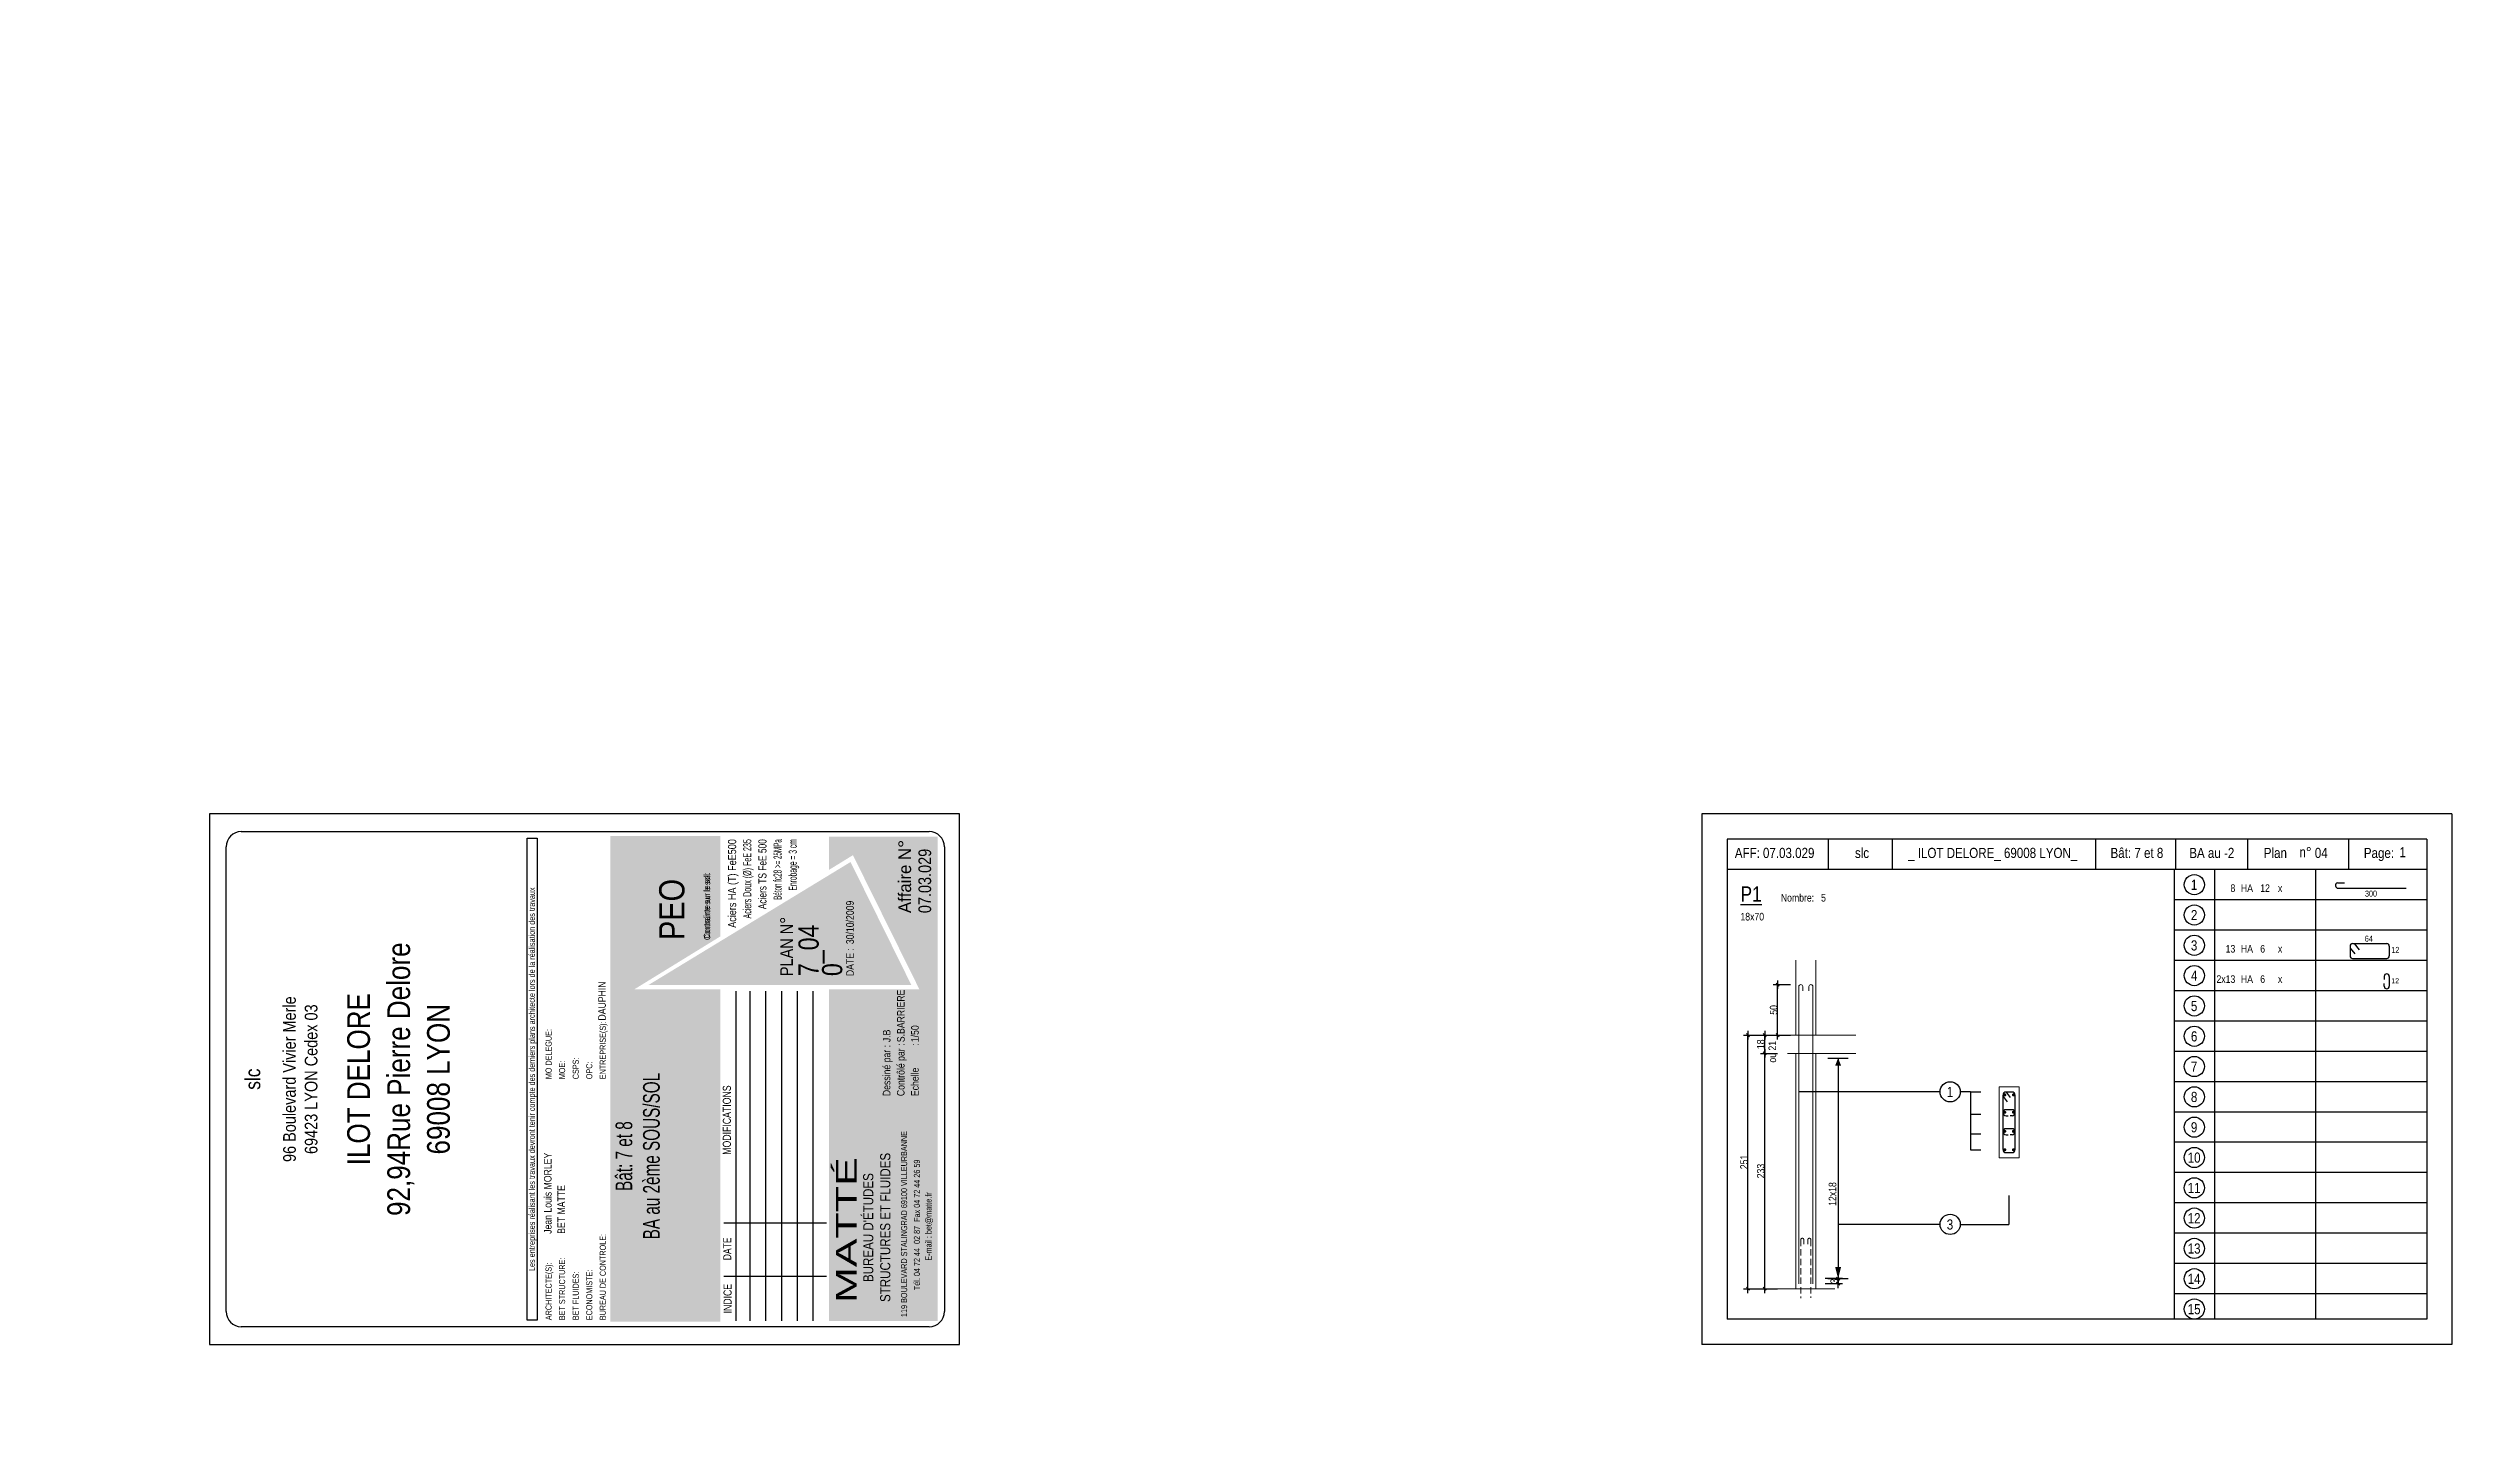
# Model space of a CAD drawing. Header units: metres. Extents: x -9927 to 45032, y -190416 to 12166.
# Drawn here: x -3741 to 1018, y -38443 to -35697 of the extents above; entities that cross this region are included whole.
import ezdxf
from ezdxf.enums import TextEntityAlignment as Align

# ---------------------------------------------------------------- set-up
doc = ezdxf.new("R2010")
doc.units = ezdxf.units.M
doc.header["$PDMODE"] = 65
doc.linetypes.add('CACHE2', pattern=[0.1875, 0.125, -0.0625])
doc.layers.add('01_Cad_1', color=5, linetype='Continuous', lineweight=0)
for name, color, linetype in [('01_cartouche', 7, 'Continuous'), ('01_cote_gen', 4, 'Continuous'), ('01_fenetres', 171, 'Continuous'), ('01_linteaux', 3, 'Continuous'), ('01_poch_murs', 251, 'Continuous'), ('01_sem', 42, 'Continuous'), ('01_texte', 230, 'Continuous'), ('AA_COTES', 2, 'Continuous')]:
    doc.layers.add(name, color=color, linetype=linetype)
doc.styles.add('cartouche', font='ARIALN.TTF', dxfattribs={"width": 0.01})
doc.styles.add('STYLE2', font='ARIALN.TTF')
doc.styles.add('stylemattecart', font='ARIALN.TTF')
doc.dimstyles.new('JB25', dxfattribs={"dimscale": 0.1, "dimtxt": 150, "dimasz": 17, "dimexe": 0.1, "dimexo": 0.1, "dimgap": 0.09, "dimtad": 1, "dimdec": 1, "dimlfac": 0.5, "dimdsep": 46, "dimtxsty": 'STYLE2', "dimblk1": 'BOND_G', "dimblk2": 'BOND_D', "dimsah": 1, "dimcen": 1.5, "dimdle": 0.01, "dimse1": 1, "dimse2": 1, "dimclrd": 4, "dimclre": 2, "dimclrt": 5, "dimadec": 0, "dimazin": 0, "dimtfac": 2.333333, "dimtdec": 1, "dimtix": 1, "dimtmove": 2, "dimatfit": 3, "dimldrblk": 'BOND_G', "dimfxl": 1, "dimtolj": 1, "dimtzin": 0, "dimarcsym": 0})

# ---------------------------------------------------------------- blocks, each defined once
blk = doc.blocks.new('cartouche')
at = {"layer": '01_cartouche', "linetype": 'Continuous'}
h = blk.add_hatch(color=9, dxfattribs=at)
h.dxf.hatch_style = 2
h.paths.add_polyline_path([(201.29, 138.27), (9.04, 138.27), (9.04, 94.77), (140.54, 94.77), (140.54, 128.83), (161.5, 94.77), (201.29, 94.77)])
h.paths.add_polyline_path([(19.8, 134.02), (128.42, 134.02), (128.42, 99.69), (19.8, 99.69)], flags=24)
h.paths.add_polyline_path([(165.21, 118.17), (189.01, 118.17), (189.01, 121.77), (165.21, 121.77)], flags=24)
h.paths.add_polyline_path([(165.06, 121.95), (188.85, 121.95), (188.85, 125.55), (165.06, 125.55)], flags=24)
h.paths.add_polyline_path([(164.75, 124.99), (197.04, 124.99), (197.04, 130.47), (164.75, 130.47)], flags=24)
h.paths.add_polyline_path([(164.75, 129.38), (192.99, 129.38), (192.99, 134.86), (164.75, 134.86)], flags=24)
h = blk.add_hatch(color=1, dxfattribs=at)
h.dxf.hatch_style = 2
h.paths.add_polyline_path([(142.31, 123.14), (142.31, 19.11), (190.98, 43.16)])
h.paths.add_polyline_path([(146.22, 52.87), (171.84, 53.08), (171.77, 60.71), (146.16, 60.49)], flags=24)
h.paths.add_polyline_path([(144.69, 40.51), (195.97, 40.77), (195.9, 53.02), (144.63, 52.76)], flags=9)
h = blk.add_hatch(color=8, dxfattribs=at)
h.dxf.hatch_style = 2
h.paths.add_polyline_path([(201, 51.7), (187.86, 51.7), (193.68, 42.22), (140.58, 15.92), (140.58, 51.7), (9.32, 51.7), (9.32, 8.73), (201, 8.73)])
h.paths.add_polyline_path([(169.59, 17.82), (198.01, 17.82), (198.01, 25.58), (169.59, 25.58)], flags=24)
h.paths.add_polyline_path([(10.14, 40.21), (82.44, 40.21), (82.44, 9.41), (10.14, 9.41)], flags=24)
h.paths.add_polyline_path([(14.34, 38.67), (123, 38.67), (123, 50.97), (14.34, 50.97)], flags=24)
h.paths.add_polyline_path([(98.01, 27.1), (109.04, 27.1), (109.04, 33.28), (98.01, 33.28)], flags=24)
h.paths.add_polyline_path([(169.36, 10.06), (198.67, 10.06), (198.67, 17.72), (169.36, 17.72)], flags=24)
h.paths.add_polyline_path([(118.58, 11.01), (129.52, 11.01), (129.52, 17.19), (118.58, 17.19)], flags=24)
h.paths.add_polyline_path([(118.24, 18.53), (129.18, 18.53), (129.18, 24.71), (118.24, 24.71)], flags=24)
h.paths.add_polyline_path([(98.45, 11.06), (110.22, 11.06), (110.22, 17.24), (98.45, 17.24)], flags=24)
h.paths.add_polyline_path([(99.88, 18.73), (110.33, 18.73), (110.33, 24.92), (99.88, 24.92)], flags=24)
h.paths.add_polyline_path([(118.01, 34.5), (128.35, 34.5), (128.35, 40.68), (118.01, 40.68)], flags=24)
h.paths.add_polyline_path([(100.48, 35), (109.87, 35), (109.87, 41.18), (100.48, 41.18)], flags=24)
h.paths.add_polyline_path([(97.54, 42.76), (110.14, 42.76), (110.14, 48.95), (97.54, 48.95)], flags=8)
h.paths.add_polyline_path([(118.28, 42.6), (127.74, 42.6), (127.74, 48.79), (118.28, 48.79)], flags=24)
h.paths.add_polyline_path([(118.47, 26.69), (128.92, 26.69), (128.92, 32.87), (118.47, 32.87)], flags=24)
for p, q in [((210, 297), (0, 297)), ((0, 297), (0, 0)), ((210, 0), (210, 297)), ((0, 0), (210, 0))]:
    blk.add_line(p, q, dxfattribs=at)
at = {"layer": '01_cartouche', "color": 7, "linetype": 'Continuous'}
for p, q in [((13, 290.4), (197, 290.4)), ((7, 12), (7, 284.4)), ((203, 284.4), (203, 58.41)), ((203, 58.41), (203, 12)), ((197, 6), (13, 6))]:
    blk.add_line(p, q, dxfattribs=at)
at = {"layer": '01_cartouche', "color": 7}
for p, q in [((9.57, 171.27), (200.39, 171.27)), ((9.57, 167.28), (9.57, 171.27)), ((200.39, 167.28), (9.57, 167.28)), ((200.39, 171.27), (200.39, 167.28))]:
    blk.add_line(p, q, dxfattribs=at)
at = {"layer": '01_cartouche', "color": 8}
for p, q in [((9.29, 88.46), (139.8, 88.46)), ((27.07, 93.32), (27.07, 52.64)), ((48.19, 93.32), (48.19, 52.64)), ((9.29, 82.88), (139.8, 82.88)), ((9.29, 76.66), (139.8, 76.66)), ((9.29, 70.44), (139.8, 70.44)), ((9.29, 64.22), (139.8, 64.22)), ((9.29, 58), (139.8, 58))]:
    blk.add_line(p, q, dxfattribs=at)
at = {"layer": '01_cartouche', "color": 7, "linetype": 'Continuous'}
for centre, start, end in [((13, 284.4), 90, 180), ((197, 284.4), 0, 90), ((13, 12), 180, 270), ((197, 12), 270, 0)]:
    blk.add_arc(centre, 6, start, end, dxfattribs=at)
at = {"layer": '01_cartouche', "color": 8, "style": 'cartouche'}
for s, p in [('ARCHITECTE(S):', (9.57, 161.54)), ('MO DELEGUE:', (104.98, 161.54)), ('BET STRUCTURE:', (9.57, 156.19)), ('BET FLUIDES:', (9.57, 150.78)), ('CSPS:', (104.98, 150.78)), ('MOE:', (104.98, 156.19)), ('ECONOMISTE:', (9.57, 145.42)), ('OPC:', (104.98, 145.42)), ('BUREAU DE CONTROLE:', (9.57, 140.07)), ('ENTREPRISE(S):', (104.98, 140.07))]:
    blk.add_text(s, height=2.4, dxfattribs=at).set_placement(p)
at = {"layer": '01_cartouche', "color": 7, "style": 'stylemattecart'}
blk.add_text('Les entreprises réalisant les travaux devront tenir compte des derniers plans architecte lors de la réalisation des travaux', height=2.4, dxfattribs=at).set_placement((104.98, 169.35), align=Align.MIDDLE_CENTER)
for s, height, p in [('Contrainte sur le sol:', 2.4, (160.09, 98.75)), ('Contrainte sur le sol:', 2.4, (160.7, 98.88)), ('Dessiné par :', 3, (98.29, 27.4)), ('119 BOULEVARD STALINGRAD 69100 VILLEURBANNE', 2.4, (10.85, 20.77)), ('Contrôlé par :', 3, (98.29, 21.79)), ('Echelle         :', 3, (98.29, 16.17)), ('Tél. 04 72 44  02 87  Fax 04 72 44 26 59', 2.4, (21.47, 15.69)), ('E-mail : bet@matte.fr', 2.4, (33.15, 11.11))]:
    blk.add_text(s, height=height, dxfattribs=at).set_placement(p)
for s, height, width, p, p2 in [('INDICE', 3.2, 0.941138, (12.26, 90.26), (23.95, 90.26)), ('DATE', 3.2, 0.922192, (33.32, 90.4), (42.33, 90.4)), ('MODIFICATIONS', 3.2, 0.943218, (75.07, 90.56), (102.54, 90.56)), ('Aciers HA (T) FeE500', 3.2, 0.978863, (164.93, 88.47), (200.02, 88.47)), ('Aciers Doux (Ø) FeE 235', 3.2, 0.76709, (168.61, 82.47), (200.02, 82.47)), ('Aciers TS FeE 500', 3.2, 0.901377, (172.29, 76.47), (200.02, 76.47)), ('Béton fc28 >= 25MPa', 3.2, 0.678142, (175.97, 70.47), (200.02, 70.47)), ('Enrobage = 3 cm', 3.2, 0.726904, (179.65, 64.47), (200.02, 64.47)), ('Affaire N°', 5, 1.15762, (170.75, 19.2), (199.77, 19.2))]:
    blk.add_text(s, height=height, dxfattribs=dict(at, width=width)).set_placement(p, p2, align=Align.FIT)
at = {"layer": '01_cartouche', "color": 255, "style": 'stylemattecart'}
for s, height, p in [('PLAN N°', 5, (145.81, 66)), ("BUREAU D'ÉTUDES", 4, (24.67, 34.17)), ('DATE :', 3, (145.81, 41.88)), ('STRUCTURES ET FLUIDES', 4, (16.78, 27.43))]:
    blk.add_text(s, height=height, dxfattribs=at).set_placement(p)
at = {"layer": '01_cartouche', "color": 255, "style": 'stylemattecart', "width": 1.812358}
blk.add_text('MATTÉ', height=8.2, dxfattribs=at).set_placement((16.39, 40.72), (74.09, 40.72), align=Align.FIT)
at = {"layer": '01_cartouche', "color": 7, "style": 'stylemattecart'}
for tag, height, p in [('NOMCLIENT', 6, (105, 279.92)), ('ADRESSE1CLIENT', 5, (105, 265.34)), ('ADRESSE2CLIENT', 5, (104.99, 256.77)), ('NOMAFFAIRE1', 9, (104.99, 237.97)), ('NOMAFFAIRE2', 9, (104.99, 222.09)), ('NOMAFFAIRE3', 9, (104.98, 206.35)), ('ADRESSE2AFFAIRE', 4, (104.98, 179.38)), ('ADRESSE1AFFAIRE', 4, (104.98, 186.2)), ('INDICE-A', 3, (18.18, 85.67)), ('DATE-A', 3, (37.63, 85.67)), ('INDICE-B', 3, (18.18, 80.1)), ('DATE-B', 3, (37.63, 80.1)), ('INDICE-C', 3, (18.18, 73.87)), ('INDICE-D', 3, (18.18, 67.65)), ('DATE-C', 3, (37.63, 73.87)), ('DATE-D', 3, (37.63, 67.65)), ('INDICE-E', 3, (18.18, 61.43)), ('DATE-E', 3, (37.63, 61.43)), ('INDICE-F', 3, (18.18, 55.21)), ('DATE-F', 3, (37.63, 55.21))]:
    blk.add_attdef(tag, text='', height=height, dxfattribs=at).set_placement(p, align=Align.MIDDLE_CENTER)
for tag, height, p in [('NOMARCHI', 3, (43.77, 160.66)), ('MODEL', 3, (128.21, 160.66)), ('BETSTRUCTURE', 3, (43.77, 155.31)), ('BETFLUIDES', 3, (43.77, 149.9)), ('CSPS', 3, (128.21, 149.9)), ('MOE', 3, (128.21, 155.31)), ('ECONOMISTE', 3, (43.77, 144.54)), ('BDC', 3, (43.77, 139.19)), ('OPC', 3, (128.21, 144.54)), ('NOMENTREPRISE', 3, (128.21, 139.19)), ('NUMBAT', 5.4, (160.09, 122.94)), ('PHASE', 10, (160.09, 105.94)), ('CONT-SOL', 2.4, (186, 98.05)), ('NOMDESS', 3, (119.64, 26.46)), ('NOMING', 3, (119.64, 20.85)), ('ECH', 3, (119.64, 15.27)), ('NUMAFF', 5, (170.73, 9.78))]:
    blk.add_attdef(tag, text='', height=height, dxfattribs=at).set_placement(p, align=Align.BOTTOM_LEFT)
at = {"layer": '01_cartouche', "color": 7, "style": 'stylemattecart', "width": 0.8}
for tag, p in [('TITRTEPLAN1', (74.54, 132.91)), ('TITRTEPLAN2', (74.54, 122.03)), ('TITRTEPLAN3', (74.54, 111.2)), ('TITRTEPLAN4', (74.54, 100.28))]:
    blk.add_attdef(tag, text='', height=6.6, dxfattribs=at).set_placement(p, align=Align.MIDDLE_CENTER)
at = {"layer": '01_cartouche', "color": 7, "style": 'stylemattecart'}
for tag, p in [('MODIF-A', (49.48, 85.67)), ('MODIF-B', (49.48, 80.1)), ('MODIF-C', (49.48, 73.87)), ('MODIF-D', (49.48, 67.65)), ('MODIF-E', (49.48, 61.43)), ('MODIF-F', (49.48, 55.21))]:
    blk.add_attdef(tag, text='', height=3, dxfattribs=at).set_placement(p, align=Align.MIDDLE_LEFT)
at = {"layer": '01_cartouche', "color": 255, "style": 'stylemattecart'}
for tag, height, p in [('N°PLAN', 8, (145.81, 53.39)), ('IND-PLAN', 8, (145.81, 44.06)), ('DATEPLAN', 3, (158.46, 40.99))]:
    blk.add_attdef(tag, text='', height=height, dxfattribs=at).set_placement(p, align=Align.BOTTOM_LEFT)
blk = doc.blocks.new('BOND_G')
at = {"layer": 'AA_COTES', "color": 0}
for p, q in [((5, 0), (-5, 0)), ((1.8, 1.8), (-1.8, -1.8)), ((0, -5), (0, 15))]:
    blk.add_line(p, q, dxfattribs=at)
blk = doc.blocks.new('BOND_D')
at = {"layer": 'AA_COTES', "color": 0}
for p, q in [((5, 0), (-5, 0)), ((-1.8, -1.8), (1.8, 1.8)), ((0, 5), (0, -15))]:
    blk.add_line(p, q, dxfattribs=at)
blk = doc.blocks.new('*D359')
at = {"layer": '01_cote_gen', "color": 4, "linetype": 'Continuous', "lineweight": -2, "transparency": 16777216}
blk.add_line((-375.8, -38151.5), (-375.8, -37652.9), dxfattribs=at)
at = {"layer": 'DEFPOINTS', "color": 0, "linetype": 'Continuous', "lineweight": 0, "transparency": 16777216}
for p in [(-375.8, -37651.2), (-241.1, -37651.2), (-281.1, -38153.2)]:
    blk.add_point(p, dxfattribs=at)
at = {"layer": '01_cote_gen', "color": 4, "linetype": 'Continuous', "lineweight": -2, "transparency": 16777216, "xscale": 1.7, "yscale": 1.7, "zscale": 1.7}
for name, p, rotation in [('BOND_D', (-375.8, -37651.2), 90), ('BOND_G', (-375.8, -38153.2), 270)]:
    blk.add_blockref(name, p, dxfattribs=dict(at, rotation=rotation))
at = {"layer": '01_cote_gen', "color": 5, "linetype": 'Continuous', "lineweight": 0, "transparency": 16777216, "insert": (-383.4, -37902.2), "char_height": 15, "attachment_point": 5, "rotation": 90, "style": 'STYLE2'}
blk.add_mtext('\\A1;251', dxfattribs=at)
blk = doc.blocks.new('*D360')
at = {"layer": '01_cote_gen', "color": 4, "linetype": 'Continuous', "lineweight": -2, "transparency": 16777216}
blk.add_line((-342.6, -37685.5), (-342.6, -37652.9), dxfattribs=at)
at = {"layer": 'DEFPOINTS', "color": 0, "linetype": 'Continuous', "lineweight": 0, "transparency": 16777216}
for p in [(-342.6, -37651.2), (-194.4, -37651.2), (-185.3, -37687.2)]:
    blk.add_point(p, dxfattribs=at)
at = {"layer": '01_cote_gen', "color": 4, "linetype": 'Continuous', "lineweight": -2, "transparency": 16777216, "xscale": 1.7, "yscale": 1.7, "zscale": 1.7}
for name, p, rotation in [('BOND_D', (-342.6, -37651.2), 90), ('BOND_G', (-342.6, -37687.2), 270)]:
    blk.add_blockref(name, p, dxfattribs=dict(at, rotation=rotation))
at = {"layer": '01_cote_gen', "color": 5, "linetype": 'Continuous', "lineweight": 0, "transparency": 16777216, "insert": (-350.3, -37669.2), "char_height": 15, "attachment_point": 5, "rotation": 90, "style": 'STYLE2'}
blk.add_mtext('\\A1;18', dxfattribs=at)
blk = doc.blocks.new('*D361')
at = {"layer": '01_cote_gen', "color": 4, "linetype": 'Continuous', "lineweight": -2, "transparency": 16777216}
blk.add_line((-342.6, -38151.5), (-342.6, -37688.9), dxfattribs=at)
at = {"layer": 'DEFPOINTS', "color": 0, "linetype": 'Continuous', "lineweight": 0, "transparency": 16777216}
for p in [(-342.6, -37687.2), (-334.1, -37687.2), (-324.5, -38153.2)]:
    blk.add_point(p, dxfattribs=at)
at = {"layer": '01_cote_gen', "color": 4, "linetype": 'Continuous', "lineweight": -2, "transparency": 16777216, "xscale": 1.7, "yscale": 1.7, "zscale": 1.7}
for name, p, rotation in [('BOND_D', (-342.6, -37687.2), 90), ('BOND_G', (-342.6, -38153.2), 270)]:
    blk.add_blockref(name, p, dxfattribs=dict(at, rotation=rotation))
at = {"layer": '01_cote_gen', "color": 5, "linetype": 'Continuous', "lineweight": 0, "transparency": 16777216, "insert": (-350.3, -37920.2), "char_height": 15, "attachment_point": 5, "rotation": 90, "style": 'STYLE2'}
blk.add_mtext('\\A1;233', dxfattribs=at)
blk = doc.blocks.new('*D362')
at = {"layer": '01_cote_gen', "color": 4, "linetype": 'Continuous', "lineweight": -2, "transparency": 16777216}
blk.add_line((-197.2, -38134.9), (-197.2, -38141.5), dxfattribs=at)
at = {"layer": 'DEFPOINTS', "color": 0, "linetype": 'Continuous', "lineweight": 0, "transparency": 16777216}
for p in [(-247.1, -38143.2), (-204, -38133.2), (-197.2, -38143.2)]:
    blk.add_point(p, dxfattribs=at)
at = {"layer": '01_cote_gen', "color": 4, "linetype": 'Continuous', "lineweight": -2, "transparency": 16777216, "xscale": 1.7, "yscale": 1.7, "zscale": 1.7}
for name, p, rotation in [('BOND_G', (-197.2, -38133.2), 90), ('BOND_D', (-197.2, -38143.2), 270)]:
    blk.add_blockref(name, p, dxfattribs=dict(at, rotation=rotation))
at = {"layer": '01_cote_gen', "color": 5, "linetype": 'Continuous', "lineweight": 0, "transparency": 16777216, "insert": (-204.9, -38138.2), "char_height": 15, "attachment_point": 5, "rotation": 90, "style": 'STYLE2'}
blk.add_mtext('\\A1;3', dxfattribs=at)
blk = doc.blocks.new('*D363')
at = {"layer": '01_cote_gen', "color": 4, "linetype": 'Continuous', "lineweight": -2, "transparency": 16777216}
blk.add_line((-317.1, -37649.5), (-317.1, -37552.9), dxfattribs=at)
at = {"layer": 'DEFPOINTS', "color": 0, "linetype": 'Continuous', "lineweight": 0, "transparency": 16777216}
for p in [(-317.1, -37551.2), (-251.1, -37551.2), (-297.5, -37651.2)]:
    blk.add_point(p, dxfattribs=at)
at = {"layer": '01_cote_gen', "color": 4, "linetype": 'Continuous', "lineweight": -2, "transparency": 16777216, "xscale": 1.7, "yscale": 1.7, "zscale": 1.7}
for name, p, rotation in [('BOND_D', (-317.1, -37551.2), 90), ('BOND_G', (-317.1, -37651.2), 270)]:
    blk.add_blockref(name, p, dxfattribs=dict(at, rotation=rotation))
at = {"layer": '01_cote_gen', "color": 5, "linetype": 'Continuous', "lineweight": 0, "transparency": 16777216, "insert": (-324.8, -37601.2), "char_height": 15, "attachment_point": 5, "rotation": 90, "style": 'STYLE2'}
blk.add_mtext('\\A1;50', dxfattribs=at)
blk = doc.blocks.new('*D1674')
at = {"layer": '01_poch_murs', "color": 4, "lineweight": -2, "transparency": 16777216}
blk.add_line((-3731, 82.3), (-3704.4, 82.3), dxfattribs=at)
at = {"layer": 'DEFPOINTS', "color": 0, "lineweight": 0, "transparency": 16777216}
for p in [(-3702.7, 82.3), (-3732.7, 0), (-3702.7, -169936.7)]:
    blk.add_point(p, dxfattribs=at)
at = {"layer": '01_poch_murs', "color": 4, "lineweight": -2, "transparency": 16777216, "xscale": 1.7, "yscale": 1.7, "zscale": 1.7, "rotation": 180}
blk.add_blockref('BOND_G', (-3732.7, 82.3), dxfattribs=at)
at = {"layer": '01_poch_murs', "color": 4, "lineweight": -2, "transparency": 16777216, "xscale": 1.7, "yscale": 1.7, "zscale": 1.7}
blk.add_blockref('BOND_D', (-3702.7, 82.3), dxfattribs=at)
at = {"layer": '01_poch_murs', "color": 5, "transparency": 16777216, "insert": (-3717.7, 90), "char_height": 15, "attachment_point": 5, "style": 'STYLE2'}
blk.add_mtext('\\A1;15', dxfattribs=at)
blk = doc.blocks.new('*D1681')
at = {"layer": '01_poch_murs', "color": 4, "lineweight": -2, "transparency": 16777216}
blk.add_line((-184.6, 82.3), (-158, 82.3), dxfattribs=at)
at = {"layer": 'DEFPOINTS', "color": 0, "lineweight": 0, "transparency": 16777216}
for p in [(-156.3, 82.3), (-186.3, 0), (-156.3, -170313.1)]:
    blk.add_point(p, dxfattribs=at)
at = {"layer": '01_poch_murs', "color": 4, "lineweight": -2, "transparency": 16777216, "xscale": 1.7, "yscale": 1.7, "zscale": 1.7, "rotation": 180}
blk.add_blockref('BOND_G', (-186.3, 82.3), dxfattribs=at)
at = {"layer": '01_poch_murs', "color": 4, "lineweight": -2, "transparency": 16777216, "xscale": 1.7, "yscale": 1.7, "zscale": 1.7}
blk.add_blockref('BOND_D', (-156.3, 82.3), dxfattribs=at)
at = {"layer": '01_poch_murs', "color": 5, "transparency": 16777216, "insert": (-171.3, 90), "char_height": 15, "attachment_point": 5, "style": 'STYLE2'}
blk.add_mtext('\\A1;15', dxfattribs=at)

msp = doc.modelspace()

# ---------------------------------------------------------------- linework, layer by layer
at = {"layer": '01_Cad_1', "ltscale": 5}
msp.add_line((-3421.57, -38263.31), (-1936.57, -38263.31), dxfattribs=at)
at = {"layer": '01_cote_gen', "color": 2, "linetype": 'CACHE2', "lineweight": 0, "ltscale": 100}
for p, q in [((-271.1, -38056.19), (-271.1, -38171.76)), ((-265.1, -38056.19), (-265.1, -38065.17)), ((-257.1, -38056.19), (-257.1, -38065.17)), ((-251.1, -38056.19), (-251.1, -38170.91))]:
    msp.add_line(p, q, dxfattribs=at)
for centre in [(-268.1, -38056.19), (-254.1, -38056.19)]:
    msp.add_arc(centre, 3, 0, 180, dxfattribs=at)
at = {"layer": '01_fenetres', "ltscale": 30}
for p, q in [((968.01, -37263.31), (-416.99, -37263.31)), ((-416.99, -37263.31), (-416.99, -38213.31)), ((-416.99, -37263.31), (-416.99, -38213.31)), ((-416.99, -37263.31), (-416.99, -38213.31)), ((-216.99, -37263.31), (-216.99, -37323.31)), ((-90.5, -37263.31), (-90.5, -37323.31)), ((312.28, -37263.31), (312.28, -37323.31)), ((470.69, -37263.31), (470.69, -37323.31)), ((613.87, -37323.31), (613.87, -37263.31)), ((813.87, -37323.31), (813.87, -37263.31)), ((968.01, -37263.31), (968.01, -38213.31)), ((968.01, -37323.31), (-416.99, -37323.31)), ((968.01, -38213.31), (-416.99, -38213.31))]:
    msp.add_line(p, q, dxfattribs=at)
at = {"layer": '01_linteaux', "linetype": 'Continuous'}
for p, q in [((791.55, -37349.56), (805.29, -37349.56)), ((792.78, -37360.54), (927.09, -37360.54)), ((816.46, -37474.84), (816.46, -37494.45)), ((816.46, -37478.98), (825.64, -37490.31)), ((821.46, -37469.84), (889.04, -37469.84)), ((821.46, -37499.45), (889.04, -37499.45)), ((824.15, -37469.84), (834.12, -37482.15)), ((894.04, -37474.84), (894.04, -37494.45)), ((884.04, -37534.84), (884.04, -37541.21)), ((884.04, -37554.45), (884.04, -37548.6)), ((894.04, -37534.84), (894.04, -37554.45))]:
    msp.add_line(p, q, dxfattribs=at)
for centre, start, end in [((792.66, -37354.44), 102.77382, 192.77382), ((792.78, -37355.54), 180, 270), ((821.46, -37474.84), 90, 180), ((821.46, -37494.45), 180, 270), ((889.04, -37474.84), 0, 90), ((889.04, -37494.45), 270, 0), ((889.04, -37534.84), 90, 180), ((889.04, -37534.84), 0, 90), ((889.04, -37554.45), 180, 270), ((889.04, -37554.45), 270, 0)]:
    msp.add_arc(centre, 5, start, end, dxfattribs=at)
at = {"layer": '01_sem', "color": 2, "lineweight": 0, "ltscale": 7}
for p, q in [((-281.1, -37502.55), (-281.1, -37651.19)), ((-241.1, -37502.55), (-241.1, -37651.19)), ((-275.1, -37555.19), (-275.1, -38143.19)), ((-267.1, -37555.19), (-267.1, -37563.6)), ((-255.1, -37555.19), (-255.1, -37563.6)), ((-247.1, -37555.19), (-247.1, -38143.19)), ((-281.1, -37651.19), (-297.54, -37651.19)), ((-281.1, -37687.19), (-297.54, -37687.19)), ((-161.92, -37651.19), (-281.1, -37651.19)), ((-281.1, -37687.19), (-281.1, -38153.19)), ((-161.92, -37687.19), (-281.1, -37687.19)), ((-241.1, -37687.19), (-241.1, -38153.19)), ((121.32, -37893.77), (121.32, -37753.77)), ((161.32, -37753.77), (121.32, -37753.77)), ((121.32, -37893.77), (121.32, -37753.77)), ((161.32, -37753.77), (121.32, -37753.77)), ((161.32, -37893.77), (161.32, -37753.77)), ((121.32, -37893.77), (161.32, -37893.77)), ((121.32, -37893.77), (161.32, -37893.77)), ((-203.55, -38153.19), (-336.83, -38153.19))]:
    msp.add_line(p, q, dxfattribs=at)
for centre in [(-271.1, -37555.19), (-251.1, -37555.19)]:
    msp.add_arc(centre, 4, 0, 180, dxfattribs=at)
at = {"layer": '01_texte', "ltscale": 30}
for p, q in [((1018.01, -37213.31), (-466.99, -37213.31)), ((-466.99, -37213.31), (-466.99, -38263.31)), ((1018.01, -37213.31), (1018.01, -38263.31)), ((1018.01, -37213.31), (1018.01, -38263.31)), ((468.01, -37323.31), (468.01, -38213.31)), ((548.01, -37323.31), (548.01, -38213.31)), ((748.01, -37323.31), (748.01, -38213.31)), ((968.01, -37383.31), (468.01, -37383.31)), ((968.01, -37443.31), (468.01, -37443.31)), ((968.01, -37503.31), (468.01, -37503.31)), ((968.01, -37563.31), (468.01, -37563.31)), ((968.01, -37623.31), (468.01, -37623.31)), ((968.01, -37683.31), (468.01, -37683.31)), ((-217.36, -37696.48), (-177.05, -37696.48)), ((-197.21, -37696.48), (-197.21, -38140.07)), ((129.32, -37877.77), (129.32, -37769.77)), ((129.32, -37772.32), (137.32, -37783.05)), ((147.32, -37763.77), (135.32, -37763.77)), ((135.32, -37763.77), (143.32, -37774.49)), ((153.32, -37877.77), (153.32, -37769.77)), ((968.01, -37743.31), (468.01, -37743.31)), ((147.32, -37798.71), (135.32, -37798.71)), ((135.32, -37810.71), (139.5, -37810.71)), ((147.32, -37810.71), (143.13, -37810.71)), ((968.01, -37803.31), (468.01, -37803.31)), ((147.32, -37836.39), (135.32, -37836.39)), ((135.32, -37848.39), (139.5, -37848.39)), ((147.32, -37848.39), (143.13, -37848.39)), ((968.01, -37863.31), (468.01, -37863.31)), ((135.32, -37883.77), (147.32, -37883.77)), ((968.01, -37923.31), (468.01, -37923.31)), ((968.01, -37983.31), (468.01, -37983.31)), ((968.01, -38043.31), (468.01, -38043.31)), ((968.01, -38103.31), (468.01, -38103.31)), ((-217.36, -38133.19), (-177.05, -38133.19)), ((968.01, -38163.31), (468.01, -38163.31)), ((1018.01, -38263.31), (-466.99, -38263.31))]:
    msp.add_line(p, q, dxfattribs=at)
at = {"layer": '01_texte'}
for p, q in [((4.63, -37763.28), (-275.1, -37763.28)), ((65.1, -37763.28), (44.63, -37763.28)), ((65.1, -37763.28), (65.1, -37878.26)), ((65.1, -37763.28), (85.11, -37763.28)), ((65.1, -37807.56), (85.11, -37807.56)), ((65.1, -37846.25), (85.11, -37846.25)), ((65.1, -37878.26), (85.11, -37878.26)), ((140.53, -37968.7), (140.53, -38025.72)), ((4.63, -38025.72), (-197.21, -38025.72)), ((44.63, -38025.72), (140.53, -38025.72))]:
    msp.add_line(p, q, dxfattribs=at)
at = {"layer": '01_texte', "ltscale": 30, "const_width": 3, "flags": 128}
for points in [[(134.25, -37769.47, -1), (131.25, -37769.47, -1)], [(148.38, -37769.47, 1), (151.38, -37769.47, 1)], [(134.25, -37803.9, 1), (131.25, -37803.9, 1)], [(148.38, -37803.9, -1), (151.38, -37803.9, -1)], [(134.25, -37841.58, 1), (131.25, -37841.58, 1)], [(134.25, -37878.07, 1), (131.25, -37878.07, 1)], [(148.38, -37841.58, -1), (151.38, -37841.58, -1)], [(148.38, -37878.07, -1), (151.38, -37878.07, -1)]]:
    msp.add_lwpolyline(points, format="xyb", close=True, dxfattribs=at)
at = {"layer": '01_texte'}
for centre in [(508.01, -37353.31), (508.01, -37413.31), (508.01, -37473.31), (508.01, -37533.31), (508.01, -37593.31), (508.01, -37653.31), (508.01, -37713.31), (24.63, -37763.28), (508.01, -37773.31), (508.01, -37833.31), (508.01, -37893.31), (508.01, -37953.31), (24.63, -38025.72), (508.01, -38013.31), (508.01, -38073.31), (508.01, -38133.31), (508.01, -38193.31)]:
    msp.add_circle(centre, 20, dxfattribs=at)
at = {"layer": '01_texte', "ltscale": 30}
for centre, start, end in [((135.32, -37769.77), 90.00091, 180), ((147.32, -37769.77), 0, 90.00091), ((135.32, -37804.71), 90.00091, 180), ((135.32, -37804.71), 180, 269.99909), ((147.32, -37804.71), 0, 90.00091), ((147.32, -37804.71), 269.99909, 360), ((135.32, -37842.39), 90.00091, 180), ((135.32, -37842.39), 180, 269.99909), ((135.32, -37877.77), 180, 270), ((147.32, -37842.39), 0, 90.00091), ((147.32, -37842.39), 269.99909, 360), ((147.32, -37877.77), 270, 0)]:
    msp.add_arc(centre, 6, start, end, dxfattribs=at)
for points in [[(-197.21, -37696.48), (-203.11, -37711.55), (-197.21, -37711.55)], [(-197.21, -37696.48), (-191.3, -37711.55), (-197.21, -37711.55)], [(-197.21, -38133.19), (-203.11, -38110.12), (-197.21, -38110.12)], [(-197.21, -38133.19), (-191.3, -38110.12), (-197.21, -38110.12)]]:
    msp.add_solid(points, dxfattribs=at)

# ---------------------------------------------------------------- block references
at = {"layer": '01_Cad_1', "xscale": 5, "yscale": 5, "zscale": 5, "rotation": 90}
msp.add_blockref('cartouche', (-1936.57, -38263.31), dxfattribs=at).add_auto_attribs({'NOMCLIENT': 'slc', 'ADRESSE1CLIENT': '96 Boulevard Vivier Merle', 'ADRESSE2CLIENT': '69423 LYON Cedex 03', 'NOMAFFAIRE1': 'ILOT DELORE', 'NOMAFFAIRE2': '92,94Rue Pierre Delore', 'NOMAFFAIRE3': '69008 LYON', 'NOMARCHI': 'Jean Louis MORLEY', 'BETSTRUCTURE': 'BET MATTE', 'NOMENTREPRISE': 'DAUPHIN', 'TITRTEPLAN1': 'Bât: 7 et 8', 'TITRTEPLAN2': 'BA au 2ème SOUS/SOL', 'PHASE': 'PEO', 'N°PLAN': '7_04', 'IND-PLAN': '0', 'DATEPLAN': '30/10/2009', 'NUMAFF': '07.03.029', 'NOMDESS': 'J.B', 'NOMING': 'S.BARRIERE', 'ECH': '1/50'})

# ---------------------------------------------------------------- texts
at = {"layer": '01_texte', "style": 'STYLE2'}
for s, height, p in [('AFF:', 20, (-401.7, -37300.46)), ('07.03.029', 20, (-346.03, -37300.46)), ('slc', 20, (-163.87, -37300.46)), ('_ ILOT DELORE_ 69008 LYON_', 20, (-58.62, -37300.46)), ('Bât: 7 et 8', 20, (342.13, -37300.46)), ('BA au -2', 20, (498.01, -37300.46)), ('Plan', 20, (645.51, -37300.46)), ('n%%D', 20, (716.2, -37299.02)), ('04', 20, (746.54, -37300.46)), ('Page:', 20, (843.59, -37300.46)), ('1', 20, (914.27, -37299.02)), ('%%UP1', 30, (-390.42, -37386.7)), ('HA', 15, (600.3, -37367.71)), ('12', 15, (638.47, -37367.71)), ('Nombre:', 15, (-310.6, -37386.7)), ('5', 15, (-230.98, -37386.7)), ('300', 12, (845.84, -37377.05)), ('18x70', 15, (-390.6, -37424.13)), ('64', 12, (845.51, -37466.29)), ('HA', 15, (600.3, -37487.71)), ('6', 15, (638.47, -37487.71)), ('12', 12, (898.02, -37488.5)), ('HA', 15, (600.3, -37547.71)), ('6', 15, (638.47, -37547.71)), ('12', 10, (898.02, -37548.5))]:
    msp.add_text(s, height=height, dxfattribs=at).set_placement(p)
for s, p in [('1', (507.6, -37353.54)), ('2', (507.6, -37413.54)), ('3', (507.6, -37473.54)), ('4', (507.6, -37533.54)), ('5', (507.6, -37593.54)), ('6', (507.6, -37653.54)), ('7', (507.6, -37713.54)), ('1', (24.22, -37763.51)), ('8', (507.6, -37773.54)), ('9', (507.6, -37833.54)), ('10', (507.6, -37893.54)), ('11', (507.6, -37953.54)), ('3', (24.22, -38025.95)), ('12', (507.6, -38013.54)), ('13', (507.6, -38073.54)), ('14', (507.6, -38133.54)), ('15', (507.6, -38193.54))]:
    msp.add_text(s, height=20, dxfattribs=at).set_placement(p, align=Align.MIDDLE_CENTER)
for s, p in [('8', (589.1, -37367.71)), ('13', (589.1, -37487.71)), ('2x13', (589.1, -37547.71))]:
    msp.add_text(s, height=15, dxfattribs=at).set_placement(p, align=Align.RIGHT)
for p in [(677.88, -37367.71), (677.88, -37487.71), (677.88, -37547.71)]:
    msp.add_text('x', height=15, dxfattribs=at).set_placement(p, align=Align.CENTER)
for s, p in [('ou 21', (-320.03, -37705.54)), ('12x18', (-200.81, -37989.06))]:
    msp.add_text(s, height=15, rotation=90, dxfattribs=at).set_placement(p)

# ---------------------------------------------------------------- dimensions: what is measured, and where the dimension line sits
at = {"layer": '01_cote_gen', "linetype": 'Continuous', "lineweight": 0}
for base, p1, p2, picture, middle in [((-317.09, -37551.19), (-297.54, -37651.19), (-251.1, -37551.19), '*D363', (-324.76, -37601.19)), ((-375.77, -37651.19), (-281.1, -38153.19), (-241.1, -37651.19), '*D359', (-383.44, -37902.19)), ((-342.59, -37651.19), (-185.31, -37687.19), (-194.37, -37651.19), '*D360', (-350.26, -37669.19)), ((-342.59, -37687.19), (-324.47, -38153.19), (-334.09, -37687.19), '*D361', (-350.26, -37920.19))]:
    dim = msp.add_linear_dim(base=base, p1=p1, p2=p2, angle=90, dimstyle='JB25', dxfattribs=at)
    dim.commit()
    dim.dimension.update_dxf_attribs({"geometry": picture, "text_midpoint": middle})
dim = msp.add_linear_dim(base=(-197.21, -38143.19), p1=(-204.03, -38133.19), p2=(-247.1, -38143.19), angle=90, text='3', dimstyle='JB25', dxfattribs=at)
dim.commit()
dim.dimension.update_dxf_attribs({"geometry": '*D362', "text_midpoint": (-204.87, -38138.19)})
at = {"layer": '01_poch_murs'}
for base, p1, p2, picture, middle in [((-3702.71, 82.34), (-3732.67, 0), (-3702.71, -169936.7), '*D1674', (-3717.69, 90)), ((-156.3, 82.34), (-186.26, 0), (-156.3, -170313.05), '*D1681', (-171.28, 90))]:
    dim = msp.add_linear_dim(base=base, p1=p1, p2=p2, dimstyle='JB25', dxfattribs=at)
    dim.commit()
    dim.dimension.update_dxf_attribs({"geometry": picture, "text_midpoint": middle})

doc.saveas('drawing.dxf')
